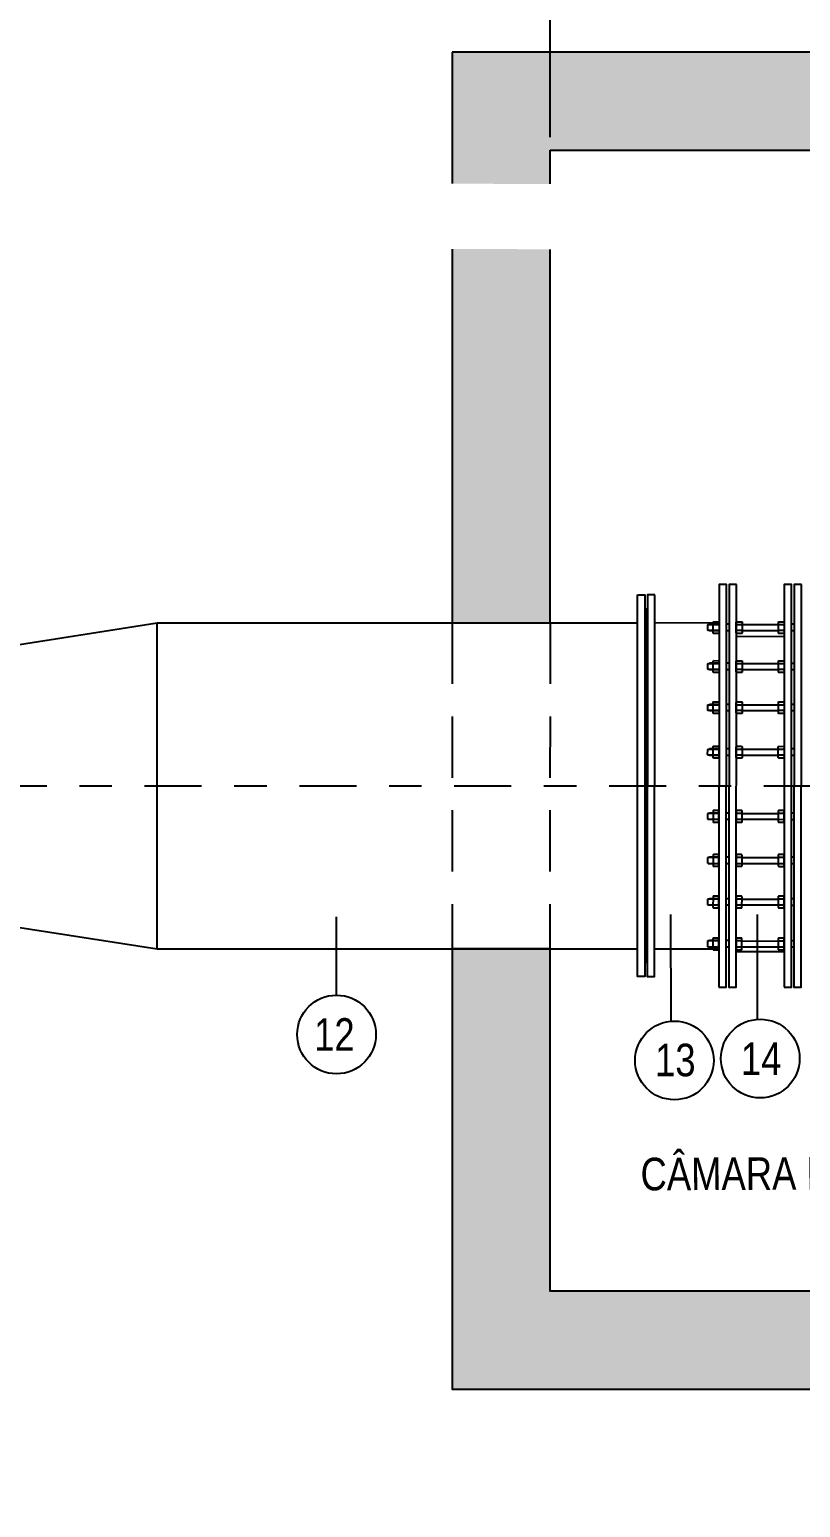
# Model space of a CAD drawing. Header units: feet. Extents: x 0 to 285167, y 0 to 9111449.
# Drawn here: x 285150.579 to 285152.944, y 9111421.66 to 9111426.193 of the extents above; entities that cross this region are included whole.
import ezdxf
from ezdxf import colors
from ezdxf.entities.mleader import LeaderData, LeaderLine
from ezdxf.enums import TextEntityAlignment as Align
from ezdxf.math import Vec2, Vec3

# ---------------------------------------------------------------- set-up
doc = ezdxf.new("R2010")
doc.units = ezdxf.units.FT
doc.header["$MEASUREMENT"] = 0
doc.linetypes.add('DASHDOT', pattern=[1, 0.5, -0.25, 0, -0.25])
doc.linetypes.add('HIDDEN', pattern=[0.375, 0.25, -0.125])
doc.layers.get('0').update_dxf_attribs({"linetype": 'CONTINUOUS'})
doc.layers.get('DEFPOINTS').update_dxf_attribs({"linetype": 'CONTINUOUS'})
for name, color, linetype in [('01PROJ', 1, 'HIDDEN'), ('EIXO', 1, 'DASHDOT'), ('H-SA-CONTORNO', 2, 'CONTINUOUS'), ('H-SA-DIM', 1, 'CONTINUOUS'), ('H-SA-ESTRUTURA (CORTE)', 5, 'CONTINUOUS'), ('H-SA-HTC CONCRETO', 253, 'CONTINUOUS'), ('H-SA-TEXTO', 2, 'CONTINUOUS'), ('INDIC', 2, 'CONTINUOUS'), ('Top View-Ferro Fundido - JGS - K7(Esgoto)', 7, 'CONTINUOUS')]:
    doc.layers.add(name, color=color, linetype=linetype)
doc.styles.add('EGC_Arial_2.0mm', font='arial.ttf', dxfattribs={"width": 0.8, "height": 2})
doc.styles.get("Standard").update_dxf_attribs({"font": 'arial.ttf'})
doc.dimstyles.new('Copy of EGC_2.0mm', dxfattribs={"dimtxt": 0.1, "dimasz": 0.04, "dimexe": 0.04, "dimexo": 0.04, "dimgap": 0.04, "dimtad": 1, "dimzin": 1, "dimdsep": 46, "dimtxsty": 'Standard', "dimblk": 'ARCHTICK', "dimcen": 0, "dimclrd": 1, "dimclre": 1, "dimclrt": 2, "dimazin": 0, "dimtfac": 1, "dimtix": 1, "dimtmove": 1, "dimatfit": 3, "dimldrblk": 'NONE', "dimfxl": 0.002, "dimtolj": 1, "dimtzin": 0, "dimlwd": -1, "dimarcsym": 0})

# ---------------------------------------------------------------- blocks, each defined once
blk = doc.blocks.new('_ArchTick')
at = {"color": 0, "linetype": 'ByBlock', "const_width": 0.15}
blk.add_lwpolyline([(-0.5, -0.5), (0.5, 0.5)], dxfattribs=at)
blk = doc.blocks.new('*D1188')
at = {"layer": 'DEFPOINTS', "color": 0, "transparency": 16777216}
for p in [(285152.1756, 9111426.869), (285152.1756, 9111425.8232), (285149.5756, 9111425.4232)]:
    blk.add_point(p, dxfattribs=at)
at = {"layer": 'H-SA-DIM', "color": 1, "lineweight": -2, "transparency": 16777216}
for p, q in [((285149.5756, 9111425.4632), (285149.5756, 9111426.909)), ((285152.1756, 9111425.8632), (285152.1756, 9111426.909))]:
    blk.add_line(p, q, dxfattribs=at)
at = {"layer": 'H-SA-DIM', "color": 1, "transparency": 16777216}
blk.add_line((285149.5756, 9111426.869), (285152.1756, 9111426.869), dxfattribs=at)
at = {"layer": 'H-SA-DIM', "color": 1, "transparency": 16777216, "xscale": 0.04, "yscale": 0.04, "zscale": 0.04, "rotation": 180}
blk.add_blockref('_ArchTick', (285149.5756, 9111426.869), dxfattribs=at)
at = {"layer": 'H-SA-DIM', "color": 1, "transparency": 16777216, "xscale": 0.04, "yscale": 0.04, "zscale": 0.04}
blk.add_blockref('_ArchTick', (285152.1756, 9111426.869), dxfattribs=at)
at = {"layer": 'H-SA-DIM', "color": 2, "transparency": 16777216, "insert": (285150.8756, 9111426.96), "char_height": 0.1, "attachment_point": 5}
blk.add_mtext('\\A1;2.60', dxfattribs=at)
blk = doc.blocks.new('_None')
blk = doc.blocks.new('*D1189')
at = {"layer": 'DEFPOINTS', "color": 0, "transparency": 16777216}
for p in [(285154.1756, 9111426.869), (285152.1756, 9111425.8232), (285154.1756, 9111425.8232)]:
    blk.add_point(p, dxfattribs=at)
at = {"layer": 'H-SA-DIM', "color": 1, "lineweight": -2, "transparency": 16777216}
for p, q in [((285152.1756, 9111425.8632), (285152.1756, 9111426.909)), ((285154.1756, 9111425.8632), (285154.1756, 9111426.909))]:
    blk.add_line(p, q, dxfattribs=at)
at = {"layer": 'H-SA-DIM', "color": 1, "transparency": 16777216}
blk.add_line((285152.1756, 9111426.869), (285154.1756, 9111426.869), dxfattribs=at)
at = {"layer": 'H-SA-DIM', "color": 1, "transparency": 16777216, "xscale": 0.04, "yscale": 0.04, "zscale": 0.04, "rotation": 180}
blk.add_blockref('_ArchTick', (285152.1756, 9111426.869), dxfattribs=at)
at = {"layer": 'H-SA-DIM', "color": 1, "transparency": 16777216, "xscale": 0.04, "yscale": 0.04, "zscale": 0.04}
blk.add_blockref('_ArchTick', (285154.1756, 9111426.869), dxfattribs=at)
at = {"layer": 'H-SA-DIM', "color": 2, "transparency": 16777216, "insert": (285153.1756, 9111426.96), "char_height": 0.1, "attachment_point": 5}
blk.add_mtext('\\A1;2.00', dxfattribs=at)
blk = doc.blocks.new('*D1309')
at = {"layer": 'DEFPOINTS', "color": 0, "transparency": 16777216}
for p in [(285154.1756, 9111427.2607), (285154.1756, 9111425.8232), (285149.5756, 9111425.4232)]:
    blk.add_point(p, dxfattribs=at)
at = {"layer": 'H-SA-DIM', "color": 1, "lineweight": -2, "transparency": 16777216}
for p, q in [((285149.5756, 9111425.4632), (285149.5756, 9111427.3007)), ((285154.1756, 9111425.8632), (285154.1756, 9111427.3007))]:
    blk.add_line(p, q, dxfattribs=at)
at = {"layer": 'H-SA-DIM', "color": 1, "transparency": 16777216}
blk.add_line((285149.5756, 9111427.2607), (285154.1756, 9111427.2607), dxfattribs=at)
at = {"layer": 'H-SA-DIM', "color": 1, "transparency": 16777216, "xscale": 0.04, "yscale": 0.04, "zscale": 0.04, "rotation": 180}
blk.add_blockref('_ArchTick', (285149.5756, 9111427.2607), dxfattribs=at)
at = {"layer": 'H-SA-DIM', "color": 1, "transparency": 16777216, "xscale": 0.04, "yscale": 0.04, "zscale": 0.04}
blk.add_blockref('_ArchTick', (285154.1756, 9111427.2607), dxfattribs=at)
at = {"layer": 'H-SA-DIM', "color": 2, "transparency": 16777216, "insert": (285151.8756, 9111427.3518), "char_height": 0.1, "attachment_point": 5}
blk.add_mtext('\\A1;4.60', dxfattribs=at)
blk = doc.blocks.new('*D1310')
at = {"layer": 'DEFPOINTS', "color": 0, "transparency": 16777216}
for p in [(285134.5731, 9111427.642), (285134.5731, 9111426.8729), (285154.1756, 9111425.8232)]:
    blk.add_point(p, dxfattribs=at)
at = {"layer": 'H-SA-DIM', "color": 1, "lineweight": -2, "transparency": 16777216}
for p, q in [((285134.5731, 9111426.9129), (285134.5731, 9111427.682)), ((285154.1756, 9111425.8632), (285154.1756, 9111427.682))]:
    blk.add_line(p, q, dxfattribs=at)
at = {"layer": 'H-SA-DIM', "color": 1, "transparency": 16777216}
blk.add_line((285154.1756, 9111427.642), (285134.5731, 9111427.642), dxfattribs=at)
at = {"layer": 'H-SA-DIM', "color": 1, "transparency": 16777216, "xscale": 0.04, "yscale": 0.04, "zscale": 0.04, "rotation": 180}
blk.add_blockref('_ArchTick', (285134.5731, 9111427.642), dxfattribs=at)
at = {"layer": 'H-SA-DIM', "color": 1, "transparency": 16777216, "xscale": 0.04, "yscale": 0.04, "zscale": 0.04}
blk.add_blockref('_ArchTick', (285154.1756, 9111427.642), dxfattribs=at)
at = {"layer": 'H-SA-DIM', "color": 2, "transparency": 16777216, "insert": (285144.3744, 9111427.733), "char_height": 0.1, "attachment_point": 5}
blk.add_mtext('\\A1;19.60', dxfattribs=at)

msp = doc.modelspace()

# ---------------------------------------------------------------- hatches: boundary and pattern name
at = {"layer": 'H-SA-HTC CONCRETO'}
h = msp.add_hatch(color=256, dxfattribs=at)
h.dxf.hatch_style = 1
h.paths.add_polyline_path([(285152.1756, 9111425.8232), (285154.1756, 9111425.8232), (285154.1793, 9111424.3733), (285154.4793, 9111424.3738), (285154.4756, 9111426.1232), (285151.8756, 9111426.1232), (285151.8756, 9111424.3731), (285152.1756, 9111424.3731)])
h = msp.add_hatch(color=256, dxfattribs=at)
h.dxf.hatch_style = 1
h.paths.add_polyline_path([(285152.1756, 9111423.3733), (285151.8756, 9111423.3733), (285151.8756, 9111422.0232), (285154.4756, 9111422.0232), (285154.4786, 9111423.3733), (285154.1786, 9111423.3733), (285154.1767, 9111422.3232), (285152.1756, 9111422.3232)])

# ---------------------------------------------------------------- linework, layer by layer
at = {"layer": '01PROJ', "color": 1, "ltscale": 25}
for p, q in [((285151.8757, 9111424.3733), (285152.1757, 9111424.3733)), ((285151.875, 9111423.3733), (285152.175, 9111423.3733))]:
    msp.add_line(p, q, dxfattribs=at)
at = {"layer": 'EIXO', "ltscale": 0.35}
msp.add_line((285133.8316, 9111423.873), (285158.7775, 9111423.873), dxfattribs=at)
at = {"layer": 'H-SA-CONTORNO', "color": 1, "linetype": 'HIDDEN', "ltscale": 0.75}
for p, q in [((285151.8757, 9111424.3733), (285151.875, 9111423.3733)), ((285152.1757, 9111424.3733), (285152.175, 9111423.3733))]:
    msp.add_line(p, q, dxfattribs=at)
at = {"layer": 'H-SA-ESTRUTURA (CORTE)'}
for p, q in [((285151.8756, 9111426.1232), (285151.8756, 9111424.3731)), ((285154.4756, 9111426.1232), (285151.8756, 9111426.1232)), ((285152.1756, 9111424.3731), (285152.1756, 9111425.8232)), ((285152.1756, 9111425.8232), (285154.1756, 9111425.8232))]:
    msp.add_line(p, q, dxfattribs=at)
msp.add_lwpolyline([(285151.8756, 9111424.3731), (285152.1756, 9111424.3731)], dxfattribs=at)
at = {"layer": 'H-SA-ESTRUTURA (CORTE)', "elevation": 478.1983}
msp.add_lwpolyline([(285151.8756, 9111423.3733), (285151.8756, 9111422.0232), (285154.4756, 9111422.0232), (285154.4786, 9111423.3733), (285154.1786, 9111423.3733), (285154.1767, 9111422.3232), (285152.1756, 9111422.3232), (285152.1756, 9111423.3733)], close=True, dxfattribs=at)
at = {"layer": 'INDIC', "color": 1, "linetype": 'Continuous'}
for p, q in [((285151.5207, 9111423.2314), (285151.5209, 9111423.4717)), ((285152.5467, 9111423.1505), (285152.5466, 9111423.4784)), ((285152.8119, 9111423.1572), (285152.8122, 9111423.4782))]:
    msp.add_line(p, q, dxfattribs=at)
for centre in [(285151.5206, 9111423.1107), (285152.557, 9111423.0311), (285152.8205, 9111423.0368)]:
    msp.add_circle(centre, 0.1207, dxfattribs=at)
at = {"layer": 'Top View-Ferro Fundido - JGS - K7(Esgoto)', "color": 1, "linetype": 'ByBlock', "lineweight": -2}
for p, q in [((285150.1705, 9111424.2483), (285150.9706, 9111424.3733)), ((285150.97, 9111423.3733), (285150.9706, 9111424.3733)), ((285150.97, 9111423.3733), (285150.9706, 9111424.3733)), ((285150.9706, 9111424.3733), (285151.8756, 9111424.3733)), ((285152.1757, 9111424.3733), (285152.4441, 9111424.3733)), ((285152.4971, 9111424.3738), (285152.6941, 9111424.3737)), ((285152.6941, 9111424.3688), (285152.6651, 9111424.3688)), ((285152.6941, 9111424.3488), (285152.6651, 9111424.3488)), ((285152.6779, 9111424.3678), (285152.6923, 9111424.3678)), ((285152.6923, 9111424.3498), (285152.6779, 9111424.3498)), ((285152.7246, 9111424.3688), (285152.7166, 9111424.3688)), ((285152.7246, 9111424.3488), (285152.7166, 9111424.3488)), ((285152.7489, 9111424.3678), (285152.7633, 9111424.3678)), ((285152.7633, 9111424.3498), (285152.7489, 9111424.3498)), ((285152.7651, 9111424.3678), (285152.8761, 9111424.3677)), ((285152.7651, 9111424.3498), (285152.8761, 9111424.3497)), ((285152.8779, 9111424.3677), (285152.8923, 9111424.3677)), ((285152.8923, 9111424.3497), (285152.8779, 9111424.3497)), ((285152.9246, 9111424.3687), (285152.9166, 9111424.3687)), ((285152.9246, 9111424.3487), (285152.9166, 9111424.3487)), ((285152.7471, 9111424.3319), (285152.8941, 9111424.3318)), ((285152.6941, 9111424.2491), (285152.6651, 9111424.2492)), ((285152.6941, 9111424.2291), (285152.6651, 9111424.2292)), ((285152.6779, 9111424.2482), (285152.6923, 9111424.2481)), ((285152.6923, 9111424.2301), (285152.6779, 9111424.2302)), ((285152.7246, 9111424.2491), (285152.7166, 9111424.2491)), ((285152.7246, 9111424.2291), (285152.7166, 9111424.2291)), ((285152.7489, 9111424.2481), (285152.7633, 9111424.2481)), ((285152.7633, 9111424.2301), (285152.7489, 9111424.2301)), ((285152.7651, 9111424.2481), (285152.8761, 9111424.248)), ((285152.7651, 9111424.2301), (285152.8761, 9111424.23)), ((285152.8779, 9111424.248), (285152.8923, 9111424.248)), ((285152.8923, 9111424.23), (285152.8779, 9111424.23)), ((285152.9246, 9111424.249), (285152.9166, 9111424.249)), ((285152.9246, 9111424.229), (285152.9166, 9111424.229)), ((285152.694, 9111424.1232), (285152.665, 9111424.1232)), ((285152.6778, 9111424.1222), (285152.6922, 9111424.1222)), ((285152.7245, 9111424.1231), (285152.7165, 9111424.1231)), ((285152.7488, 9111424.1221), (285152.7632, 9111424.1221)), ((285152.765, 9111424.1221), (285152.876, 9111424.122)), ((285152.8778, 9111424.122), (285152.8922, 9111424.122)), ((285152.9245, 9111424.123), (285152.9165, 9111424.123)), ((285152.694, 9111424.1032), (285152.665, 9111424.1032)), ((285152.6922, 9111424.1042), (285152.6778, 9111424.1042)), ((285152.7245, 9111424.1031), (285152.7165, 9111424.1031)), ((285152.7632, 9111424.1041), (285152.7488, 9111424.1041)), ((285152.765, 9111424.1041), (285152.876, 9111424.104)), ((285152.8922, 9111424.104), (285152.8778, 9111424.104)), ((285152.9245, 9111424.103), (285152.9165, 9111424.103)), ((285152.6939, 9111423.9866), (285152.6649, 9111423.9866)), ((285152.6777, 9111423.9856), (285152.6921, 9111423.9856)), ((285152.7244, 9111423.9866), (285152.7164, 9111423.9866)), ((285152.7487, 9111423.9855), (285152.7631, 9111423.9855)), ((285152.7649, 9111423.9855), (285152.8759, 9111423.9855)), ((285152.8777, 9111423.9855), (285152.8921, 9111423.9854)), ((285152.9244, 9111423.9864), (285152.9164, 9111423.9864)), ((285152.6939, 9111423.9666), (285152.6649, 9111423.9666)), ((285152.6921, 9111423.9676), (285152.6777, 9111423.9676)), ((285152.7244, 9111423.9666), (285152.7164, 9111423.9666)), ((285152.7631, 9111423.9675), (285152.7487, 9111423.9675)), ((285152.7649, 9111423.9675), (285152.8759, 9111423.9675)), ((285152.8921, 9111423.9674), (285152.8777, 9111423.9675)), ((285152.9244, 9111423.9664), (285152.9164, 9111423.9664)), ((285152.6937, 9111423.7697), (285152.6647, 9111423.7697)), ((285152.6938, 9111423.7897), (285152.6648, 9111423.7897)), ((285152.6775, 9111423.7707), (285152.6919, 9111423.7707)), ((285152.692, 9111423.7887), (285152.6776, 9111423.7887)), ((285152.7242, 9111423.7697), (285152.7162, 9111423.7697)), ((285152.7243, 9111423.7897), (285152.7163, 9111423.7897)), ((285152.7485, 9111423.7706), (285152.7629, 9111423.7706)), ((285152.763, 9111423.7886), (285152.7486, 9111423.7886)), ((285152.7647, 9111423.7706), (285152.8757, 9111423.7706)), ((285152.7647, 9111423.7886), (285152.8757, 9111423.7886)), ((285152.8775, 9111423.7706), (285152.8919, 9111423.7705)), ((285152.892, 9111423.7885), (285152.8776, 9111423.7886)), ((285152.9242, 9111423.7695), (285152.9162, 9111423.7695)), ((285152.9243, 9111423.7895), (285152.9163, 9111423.7895)), ((285152.6936, 9111423.6545), (285152.6646, 9111423.6546)), ((285152.6936, 9111423.6345), (285152.6646, 9111423.6346)), ((285152.6918, 9111423.6535), (285152.6774, 9111423.6535)), ((285152.6774, 9111423.6355), (285152.6918, 9111423.6355)), ((285152.7241, 9111423.6545), (285152.7161, 9111423.6545)), ((285152.7241, 9111423.6345), (285152.7161, 9111423.6345)), ((285152.7628, 9111423.6535), (285152.7484, 9111423.6535)), ((285152.7484, 9111423.6355), (285152.7628, 9111423.6355)), ((285152.7646, 9111423.6535), (285152.8756, 9111423.6534)), ((285152.7646, 9111423.6355), (285152.8756, 9111423.6354)), ((285152.8918, 9111423.6534), (285152.8774, 9111423.6534)), ((285152.8774, 9111423.6354), (285152.8918, 9111423.6354)), ((285152.9241, 9111423.6544), (285152.9161, 9111423.6544)), ((285152.9241, 9111423.6344), (285152.9161, 9111423.6344)), ((285150.1701, 9111423.4983), (285150.97, 9111423.3733)), ((285152.6935, 9111423.507), (285152.6645, 9111423.507)), ((285152.6936, 9111423.527), (285152.6646, 9111423.527)), ((285152.6773, 9111423.508), (285152.6917, 9111423.508)), ((285152.6918, 9111423.526), (285152.6774, 9111423.526)), ((285152.724, 9111423.507), (285152.716, 9111423.507)), ((285152.7241, 9111423.527), (285152.7161, 9111423.527)), ((285152.7483, 9111423.508), (285152.7627, 9111423.5079)), ((285152.7628, 9111423.5259), (285152.7484, 9111423.526)), ((285152.7645, 9111423.5079), (285152.8755, 9111423.5079)), ((285152.7646, 9111423.5259), (285152.8756, 9111423.5259)), ((285152.8773, 9111423.5079), (285152.8917, 9111423.5079)), ((285152.8918, 9111423.5259), (285152.8774, 9111423.5259)), ((285152.924, 9111423.5068), (285152.916, 9111423.5068)), ((285152.9241, 9111423.5268), (285152.9161, 9111423.5268)), ((285152.6935, 9111423.3985), (285152.6645, 9111423.3985)), ((285152.6917, 9111423.3975), (285152.6773, 9111423.3975)), ((285152.724, 9111423.3985), (285152.716, 9111423.3985)), ((285152.7627, 9111423.3975), (285152.7483, 9111423.3975)), ((285152.7645, 9111423.3975), (285152.8755, 9111423.3974)), ((285152.8917, 9111423.3974), (285152.8773, 9111423.3974)), ((285152.924, 9111423.3984), (285152.916, 9111423.3984)), ((285150.97, 9111423.3733), (285151.875, 9111423.3733)), ((285152.175, 9111423.3733), (285152.4435, 9111423.3733)), ((285152.4965, 9111423.3738), (285152.6935, 9111423.3737)), ((285152.6935, 9111423.3785), (285152.6645, 9111423.3785)), ((285152.6773, 9111423.3795), (285152.6917, 9111423.3795)), ((285152.724, 9111423.3785), (285152.716, 9111423.3785)), ((285152.7465, 9111423.3654), (285152.8935, 9111423.3653)), ((285152.7483, 9111423.3795), (285152.7627, 9111423.3795)), ((285152.7645, 9111423.3795), (285152.8755, 9111423.3794)), ((285152.8773, 9111423.3794), (285152.8917, 9111423.3794)), ((285152.924, 9111423.3784), (285152.916, 9111423.3784))]:
    msp.add_line(p, q, dxfattribs=at)
for points in [[(285152.6934, 9111423.2561), (285152.7159, 9111423.2561), (285152.7167, 9111424.4913), (285152.6942, 9111424.4913)], [(285152.7472, 9111424.4912), (285152.7247, 9111424.4912), (285152.7239, 9111423.2561), (285152.7464, 9111423.256)], [(285152.8934, 9111423.2559), (285152.9159, 9111423.2559), (285152.9167, 9111424.4911), (285152.8942, 9111424.4911)], [(285152.9472, 9111424.4911), (285152.9247, 9111424.4911), (285152.9239, 9111423.2559), (285152.9464, 9111423.2559)], [(285152.4442, 9111424.4588), (285152.4667, 9111424.4588), (285152.4659, 9111423.2888), (285152.4434, 9111423.2888)], [(285152.4972, 9111424.4588), (285152.4747, 9111424.4588), (285152.4739, 9111423.2888), (285152.4964, 9111423.2888)]]:
    msp.add_lwpolyline(points, close=True, dxfattribs=at)
for points in [[(285152.4667, 9111424.4148), (285152.4707, 9111424.4148), (285152.4699, 9111423.3328), (285152.4659, 9111423.3328)], [(285152.4747, 9111424.4148), (285152.4707, 9111424.4148), (285152.4699, 9111423.3328), (285152.4739, 9111423.3328)], [(285152.6761, 9111424.3669), (285152.6779, 9111424.3678), (285152.6761, 9111424.3687)], [(285152.6761, 9111424.3489), (285152.6779, 9111424.3498), (285152.6761, 9111424.3507)], [(285152.6941, 9111424.3687), (285152.6923, 9111424.3678), (285152.6941, 9111424.3669)], [(285152.6941, 9111424.3507), (285152.6923, 9111424.3498), (285152.6941, 9111424.3489)], [(285152.7471, 9111424.3669), (285152.7489, 9111424.3678), (285152.7471, 9111424.3687)], [(285152.7471, 9111424.3489), (285152.7489, 9111424.3498), (285152.7471, 9111424.3507)], [(285152.7651, 9111424.3687), (285152.7633, 9111424.3678), (285152.7651, 9111424.3669)], [(285152.7651, 9111424.3507), (285152.7633, 9111424.3498), (285152.7651, 9111424.3489)], [(285152.8761, 9111424.3668), (285152.8779, 9111424.3677), (285152.8761, 9111424.3686)], [(285152.8761, 9111424.3488), (285152.8779, 9111424.3497), (285152.8761, 9111424.3506)], [(285152.8941, 9111424.3686), (285152.8923, 9111424.3677), (285152.8941, 9111424.3668)], [(285152.8941, 9111424.3506), (285152.8923, 9111424.3497), (285152.8941, 9111424.3488)], [(285152.6761, 9111424.2473), (285152.6779, 9111424.2482), (285152.6761, 9111424.2491)], [(285152.6761, 9111424.2293), (285152.6779, 9111424.2302), (285152.6761, 9111424.2311)], [(285152.6941, 9111424.249), (285152.6923, 9111424.2481), (285152.6941, 9111424.2472)], [(285152.6941, 9111424.231), (285152.6923, 9111424.2301), (285152.6941, 9111424.2292)], [(285152.7471, 9111424.2472), (285152.7489, 9111424.2481), (285152.7471, 9111424.249)], [(285152.7471, 9111424.2292), (285152.7489, 9111424.2301), (285152.7471, 9111424.231)], [(285152.7651, 9111424.249), (285152.7633, 9111424.2481), (285152.7651, 9111424.2472)], [(285152.7651, 9111424.231), (285152.7633, 9111424.2301), (285152.7651, 9111424.2292)], [(285152.8761, 9111424.2471), (285152.8779, 9111424.248), (285152.8761, 9111424.2489)], [(285152.8761, 9111424.2291), (285152.8779, 9111424.23), (285152.8761, 9111424.2309)], [(285152.8941, 9111424.2489), (285152.8923, 9111424.248), (285152.8941, 9111424.2471)], [(285152.8941, 9111424.2309), (285152.8923, 9111424.23), (285152.8941, 9111424.2291)], [(285152.676, 9111424.1213), (285152.6778, 9111424.1222), (285152.676, 9111424.1231)], [(285152.694, 9111424.1231), (285152.6922, 9111424.1222), (285152.694, 9111424.1213)], [(285152.747, 9111424.1212), (285152.7488, 9111424.1221), (285152.747, 9111424.123)], [(285152.765, 9111424.123), (285152.7632, 9111424.1221), (285152.765, 9111424.1212)], [(285152.876, 9111424.1211), (285152.8778, 9111424.122), (285152.876, 9111424.1229)], [(285152.894, 9111424.1229), (285152.8922, 9111424.122), (285152.894, 9111424.1211)], [(285152.676, 9111424.1033), (285152.6778, 9111424.1042), (285152.676, 9111424.1051)], [(285152.694, 9111424.1051), (285152.6922, 9111424.1042), (285152.694, 9111424.1033)], [(285152.747, 9111424.1032), (285152.7488, 9111424.1041), (285152.747, 9111424.105)], [(285152.765, 9111424.105), (285152.7632, 9111424.1041), (285152.765, 9111424.1032)], [(285152.876, 9111424.1031), (285152.8778, 9111424.104), (285152.876, 9111424.1049)], [(285152.894, 9111424.1049), (285152.8922, 9111424.104), (285152.894, 9111424.1031)], [(285152.6759, 9111423.9847), (285152.6777, 9111423.9856), (285152.6759, 9111423.9865)], [(285152.6939, 9111423.9865), (285152.6921, 9111423.9856), (285152.6939, 9111423.9847)], [(285152.7469, 9111423.9846), (285152.7487, 9111423.9855), (285152.7469, 9111423.9864)], [(285152.7649, 9111423.9864), (285152.7631, 9111423.9855), (285152.7649, 9111423.9846)], [(285152.8759, 9111423.9846), (285152.8777, 9111423.9855), (285152.8759, 9111423.9864)], [(285152.8939, 9111423.9863), (285152.8921, 9111423.9854), (285152.8939, 9111423.9845)], [(285152.6759, 9111423.9667), (285152.6777, 9111423.9676), (285152.6759, 9111423.9685)], [(285152.6939, 9111423.9685), (285152.6921, 9111423.9676), (285152.6939, 9111423.9667)], [(285152.7469, 9111423.9666), (285152.7487, 9111423.9675), (285152.7469, 9111423.9684)], [(285152.7649, 9111423.9684), (285152.7631, 9111423.9675), (285152.7649, 9111423.9666)], [(285152.8759, 9111423.9666), (285152.8777, 9111423.9675), (285152.8759, 9111423.9684)], [(285152.8939, 9111423.9683), (285152.8921, 9111423.9674), (285152.8939, 9111423.9665)], [(285152.6757, 9111423.7896), (285152.6776, 9111423.7887), (285152.6757, 9111423.7878)], [(285152.6757, 9111423.7716), (285152.6775, 9111423.7707), (285152.6757, 9111423.7698)], [(285152.6937, 9111423.7698), (285152.6919, 9111423.7707), (285152.6937, 9111423.7716)], [(285152.6937, 9111423.7878), (285152.692, 9111423.7887), (285152.6938, 9111423.7896)], [(285152.7468, 9111423.7895), (285152.7486, 9111423.7886), (285152.7467, 9111423.7877)], [(285152.7467, 9111423.7715), (285152.7485, 9111423.7706), (285152.7467, 9111423.7697)], [(285152.7647, 9111423.7697), (285152.7629, 9111423.7706), (285152.7647, 9111423.7715)], [(285152.7647, 9111423.7877), (285152.763, 9111423.7886), (285152.7647, 9111423.7895)], [(285152.8757, 9111423.7895), (285152.8776, 9111423.7886), (285152.8757, 9111423.7877)], [(285152.8757, 9111423.7715), (285152.8775, 9111423.7706), (285152.8757, 9111423.7697)], [(285152.8937, 9111423.7696), (285152.8919, 9111423.7705), (285152.8937, 9111423.7714)], [(285152.8937, 9111423.7876), (285152.892, 9111423.7885), (285152.8938, 9111423.7894)], [(285152.6756, 9111423.6544), (285152.6774, 9111423.6535), (285152.6756, 9111423.6526)], [(285152.6756, 9111423.6364), (285152.6774, 9111423.6355), (285152.6756, 9111423.6346)], [(285152.6936, 9111423.6526), (285152.6918, 9111423.6535), (285152.6936, 9111423.6544)], [(285152.6936, 9111423.6346), (285152.6918, 9111423.6355), (285152.6936, 9111423.6364)], [(285152.7466, 9111423.6544), (285152.7484, 9111423.6535), (285152.7466, 9111423.6526)], [(285152.7466, 9111423.6364), (285152.7484, 9111423.6355), (285152.7466, 9111423.6346)], [(285152.7646, 9111423.6526), (285152.7628, 9111423.6535), (285152.7646, 9111423.6544)], [(285152.7646, 9111423.6346), (285152.7628, 9111423.6355), (285152.7646, 9111423.6364)], [(285152.8756, 9111423.6543), (285152.8774, 9111423.6534), (285152.8756, 9111423.6525)], [(285152.8756, 9111423.6363), (285152.8774, 9111423.6354), (285152.8756, 9111423.6345)], [(285152.8936, 9111423.6525), (285152.8918, 9111423.6534), (285152.8936, 9111423.6543)], [(285152.8936, 9111423.6345), (285152.8918, 9111423.6354), (285152.8936, 9111423.6363)], [(285152.6755, 9111423.5089), (285152.6773, 9111423.508), (285152.6755, 9111423.5071)], [(285152.6756, 9111423.5269), (285152.6774, 9111423.526), (285152.6756, 9111423.5251)], [(285152.6935, 9111423.5071), (285152.6917, 9111423.508), (285152.6935, 9111423.5089)], [(285152.6936, 9111423.5251), (285152.6918, 9111423.526), (285152.6936, 9111423.5269)], [(285152.7465, 9111423.5089), (285152.7483, 9111423.508), (285152.7465, 9111423.5071)], [(285152.7466, 9111423.5269), (285152.7484, 9111423.526), (285152.7466, 9111423.5251)], [(285152.7645, 9111423.507), (285152.7627, 9111423.5079), (285152.7645, 9111423.5088)], [(285152.7646, 9111423.525), (285152.7628, 9111423.5259), (285152.7646, 9111423.5268)], [(285152.8755, 9111423.5088), (285152.8773, 9111423.5079), (285152.8755, 9111423.507)], [(285152.8756, 9111423.5268), (285152.8774, 9111423.5259), (285152.8756, 9111423.525)], [(285152.8935, 9111423.507), (285152.8917, 9111423.5079), (285152.8935, 9111423.5088)], [(285152.8936, 9111423.525), (285152.8918, 9111423.5259), (285152.8936, 9111423.5268)], [(285152.6755, 9111423.3984), (285152.6773, 9111423.3975), (285152.6755, 9111423.3966)], [(285152.6935, 9111423.3966), (285152.6917, 9111423.3975), (285152.6935, 9111423.3984)], [(285152.7465, 9111423.3984), (285152.7483, 9111423.3975), (285152.7465, 9111423.3966)], [(285152.7645, 9111423.3966), (285152.7627, 9111423.3975), (285152.7645, 9111423.3984)], [(285152.8755, 9111423.3983), (285152.8773, 9111423.3974), (285152.8755, 9111423.3965)], [(285152.8935, 9111423.3965), (285152.8917, 9111423.3974), (285152.8935, 9111423.3983)], [(285152.6755, 9111423.3804), (285152.6773, 9111423.3795), (285152.6755, 9111423.3786)], [(285152.6935, 9111423.3786), (285152.6917, 9111423.3795), (285152.6935, 9111423.3804)], [(285152.7465, 9111423.3804), (285152.7483, 9111423.3795), (285152.7465, 9111423.3786)], [(285152.7645, 9111423.3786), (285152.7627, 9111423.3795), (285152.7645, 9111423.3804)], [(285152.8755, 9111423.3803), (285152.8773, 9111423.3794), (285152.8755, 9111423.3785)], [(285152.8935, 9111423.3785), (285152.8917, 9111423.3794), (285152.8935, 9111423.3803)]]:
    msp.add_lwpolyline(points, dxfattribs=at)
for points in [[(285152.6761, 9111424.3498), (285152.6612, 9111424.3498, -0.414214), (285152.6594, 9111424.3516), (285152.6594, 9111424.366, -0.414214), (285152.6612, 9111424.3678), (285152.6761, 9111424.3678)], [(285152.6761, 9111424.2302), (285152.6611, 9111424.2302, -0.414214), (285152.6593, 9111424.232), (285152.6593, 9111424.2464, -0.414214), (285152.6611, 9111424.2482), (285152.6761, 9111424.2482)], [(285152.676, 9111424.1042), (285152.661, 9111424.1042, -0.414214), (285152.6592, 9111424.106), (285152.6592, 9111424.1204, -0.414214), (285152.661, 9111424.1222), (285152.676, 9111424.1222)], [(285152.6759, 9111423.9676), (285152.6609, 9111423.9676, -0.414214), (285152.6591, 9111423.9694), (285152.6592, 9111423.9838, -0.414214), (285152.661, 9111423.9856), (285152.6759, 9111423.9856)], [(285152.6757, 9111423.7887), (285152.6608, 9111423.7887, 0.414214), (285152.659, 9111423.7869), (285152.659, 9111423.7725, 0.414214), (285152.6608, 9111423.7707), (285152.6757, 9111423.7707)], [(285152.6756, 9111423.6535), (285152.6607, 9111423.6536, 0.414214), (285152.6589, 9111423.6518), (285152.6589, 9111423.6374, 0.414214), (285152.6607, 9111423.6356), (285152.6756, 9111423.6355)], [(285152.6756, 9111423.526), (285152.6606, 9111423.526, 0.414214), (285152.6588, 9111423.5242), (285152.6588, 9111423.5098, 0.414214), (285152.6606, 9111423.508), (285152.6755, 9111423.508)], [(285152.6755, 9111423.3975), (285152.6606, 9111423.3976, 0.414214), (285152.6588, 9111423.3958), (285152.6587, 9111423.3814, 0.414214), (285152.6605, 9111423.3796), (285152.6755, 9111423.3795)]]:
    msp.add_lwpolyline(points, format="xyb", dxfattribs=at)
for points in [[(285152.6941, 9111424.3426, -0.414214), (285152.6923, 9111424.3408), (285152.6779, 9111424.3408, -0.414214), (285152.6761, 9111424.3426), (285152.6761, 9111424.375, -0.414214), (285152.6779, 9111424.3768), (285152.6923, 9111424.3768, -0.414214), (285152.6941, 9111424.375)], [(285152.7651, 9111424.3426, -0.414214), (285152.7633, 9111424.3408), (285152.7489, 9111424.3408, -0.414214), (285152.7471, 9111424.3426), (285152.7471, 9111424.375, -0.414214), (285152.7489, 9111424.3768), (285152.7633, 9111424.3768, -0.414214), (285152.7651, 9111424.375)], [(285152.8941, 9111424.3425, -0.414214), (285152.8923, 9111424.3407), (285152.8779, 9111424.3407, -0.414214), (285152.8761, 9111424.3425), (285152.8761, 9111424.3749, -0.414214), (285152.8779, 9111424.3767), (285152.8923, 9111424.3767, -0.414214), (285152.8941, 9111424.3749)], [(285152.6941, 9111424.2229, -0.414214), (285152.6922, 9111424.2211), (285152.6778, 9111424.2212, -0.414214), (285152.6761, 9111424.223), (285152.6761, 9111424.2554, -0.414214), (285152.6779, 9111424.2572), (285152.6923, 9111424.2571, -0.414214), (285152.6941, 9111424.2553)], [(285152.7651, 9111424.2229, -0.414214), (285152.7632, 9111424.2211), (285152.7488, 9111424.2211, -0.414214), (285152.7471, 9111424.2229), (285152.7471, 9111424.2553, -0.414214), (285152.7489, 9111424.2571), (285152.7633, 9111424.2571, -0.414214), (285152.7651, 9111424.2553)], [(285152.8941, 9111424.2228, -0.414214), (285152.8922, 9111424.221), (285152.8778, 9111424.221, -0.414214), (285152.8761, 9111424.2228), (285152.8761, 9111424.2552, -0.414214), (285152.8779, 9111424.257), (285152.8923, 9111424.257, -0.414214), (285152.8941, 9111424.2552)], [(285152.694, 9111424.097, -0.414214), (285152.6922, 9111424.0952), (285152.6778, 9111424.0952, -0.414214), (285152.676, 9111424.097), (285152.676, 9111424.1294, -0.414214), (285152.6778, 9111424.1312), (285152.6922, 9111424.1312, -0.414214), (285152.694, 9111424.1294)], [(285152.765, 9111424.0969, -0.414214), (285152.7632, 9111424.0951), (285152.7488, 9111424.0951, -0.414214), (285152.747, 9111424.0969), (285152.747, 9111424.1293, -0.414214), (285152.7488, 9111424.1311), (285152.7632, 9111424.1311, -0.414214), (285152.765, 9111424.1293)], [(285152.894, 9111424.0968, -0.414214), (285152.8922, 9111424.095), (285152.8778, 9111424.095, -0.414214), (285152.876, 9111424.0968), (285152.876, 9111424.1292, -0.414214), (285152.8778, 9111424.131), (285152.8922, 9111424.131, -0.414214), (285152.894, 9111424.1292)], [(285152.6939, 9111423.9604, -0.414214), (285152.6921, 9111423.9586), (285152.6777, 9111423.9586, -0.414214), (285152.6759, 9111423.9604), (285152.6759, 9111423.9928, -0.414214), (285152.6777, 9111423.9946), (285152.6921, 9111423.9946, -0.414214), (285152.6939, 9111423.9928)], [(285152.7649, 9111423.9603, -0.414214), (285152.7631, 9111423.9585), (285152.7487, 9111423.9585, -0.414214), (285152.7469, 9111423.9603), (285152.7469, 9111423.9927, -0.414214), (285152.7487, 9111423.9945), (285152.7631, 9111423.9945, -0.414214), (285152.7649, 9111423.9927)], [(285152.8939, 9111423.9602, -0.414214), (285152.8921, 9111423.9584), (285152.8777, 9111423.9585, -0.414214), (285152.8759, 9111423.9603), (285152.8759, 9111423.9927, -0.414214), (285152.8777, 9111423.9945), (285152.8921, 9111423.9944, -0.414214), (285152.8939, 9111423.9926)], [(285152.6938, 9111423.7959, 0.414214), (285152.692, 9111423.7977), (285152.6776, 9111423.7977, 0.414214), (285152.6758, 9111423.7959), (285152.6757, 9111423.7635, 0.414214), (285152.6775, 9111423.7617), (285152.6919, 9111423.7617, 0.414214), (285152.6937, 9111423.7635)], [(285152.7648, 9111423.7958, 0.414214), (285152.763, 9111423.7976), (285152.7486, 9111423.7976, 0.414214), (285152.7468, 9111423.7958), (285152.7467, 9111423.7634, 0.414214), (285152.7485, 9111423.7616), (285152.7629, 9111423.7616, 0.414214), (285152.7647, 9111423.7634)], [(285152.8938, 9111423.7957, 0.414214), (285152.892, 9111423.7975), (285152.8776, 9111423.7976, 0.414214), (285152.8758, 9111423.7958), (285152.8757, 9111423.7634, 0.414214), (285152.8775, 9111423.7616), (285152.8919, 9111423.7615, 0.414214), (285152.8937, 9111423.7633)], [(285152.6936, 9111423.6607, 0.414214), (285152.6918, 9111423.6625), (285152.6774, 9111423.6625, 0.414214), (285152.6756, 9111423.6607), (285152.6756, 9111423.6283, 0.414214), (285152.6774, 9111423.6265), (285152.6918, 9111423.6265, 0.414214), (285152.6936, 9111423.6283)], [(285152.7646, 9111423.6607, 0.414214), (285152.7628, 9111423.6625), (285152.7484, 9111423.6625, 0.414214), (285152.7466, 9111423.6607), (285152.7466, 9111423.6283, 0.414214), (285152.7484, 9111423.6265), (285152.7628, 9111423.6265, 0.414214), (285152.7646, 9111423.6283)], [(285152.8936, 9111423.6606, 0.414214), (285152.8918, 9111423.6624), (285152.8774, 9111423.6624, 0.414214), (285152.8756, 9111423.6606), (285152.8756, 9111423.6282, 0.414214), (285152.8774, 9111423.6264), (285152.8918, 9111423.6264, 0.414214), (285152.8936, 9111423.6282)], [(285152.6936, 9111423.5332, 0.414214), (285152.6918, 9111423.535), (285152.6774, 9111423.535, 0.414214), (285152.6756, 9111423.5332), (285152.6755, 9111423.5008, 0.414214), (285152.6773, 9111423.499), (285152.6917, 9111423.499, 0.414214), (285152.6935, 9111423.5008)], [(285152.7646, 9111423.5331, 0.414214), (285152.7628, 9111423.5349), (285152.7484, 9111423.535, 0.414214), (285152.7466, 9111423.5332), (285152.7465, 9111423.5008, 0.414214), (285152.7483, 9111423.499), (285152.7627, 9111423.4989, 0.414214), (285152.7645, 9111423.5007)], [(285152.8936, 9111423.5331, 0.414214), (285152.8918, 9111423.5349), (285152.8774, 9111423.5349, 0.414214), (285152.8756, 9111423.5331), (285152.8755, 9111423.5007, 0.414214), (285152.8773, 9111423.4989), (285152.8917, 9111423.4989, 0.414214), (285152.8935, 9111423.5007)], [(285152.6935, 9111423.4047, 0.414214), (285152.6917, 9111423.4065), (285152.6773, 9111423.4065, 0.414214), (285152.6755, 9111423.4047), (285152.6755, 9111423.3723, 0.414214), (285152.6773, 9111423.3705), (285152.6917, 9111423.3705, 0.414214), (285152.6935, 9111423.3723)], [(285152.7645, 9111423.4047, 0.414214), (285152.7627, 9111423.4065), (285152.7483, 9111423.4065, 0.414214), (285152.7465, 9111423.4047), (285152.7465, 9111423.3723, 0.414214), (285152.7483, 9111423.3705), (285152.7627, 9111423.3705, 0.414214), (285152.7645, 9111423.3723)], [(285152.8935, 9111423.4046, 0.414214), (285152.8917, 9111423.4064), (285152.8773, 9111423.4064, 0.414214), (285152.8755, 9111423.4046), (285152.8755, 9111423.3722, 0.414214), (285152.8773, 9111423.3704), (285152.8917, 9111423.3704, 0.414214), (285152.8935, 9111423.3722)]]:
    msp.add_lwpolyline(points, format="xyb", close=True, dxfattribs=at)

# ---------------------------------------------------------------- texts
at = {"layer": 'INDIC', "color": 2, "style": 'EGC_Arial_2.0mm', "width": 0.8}
for s, p in [('12', (285151.5139, 9111423.1107)), ('13', (285152.5599, 9111423.0325)), ('14', (285152.8234, 9111423.0363))]:
    msp.add_text(s, height=0.1, rotation=359.9612, dxfattribs=at).set_placement(p, align=Align.MIDDLE_CENTER)

# ---------------------------------------------------------------- dimensions: what is measured, and where the dimension line sits
at = {"layer": 'H-SA-DIM'}
for base, p1, p2, picture, middle in [((285152.1756, 9111426.869), (285149.5756, 9111425.4232), (285152.1756, 9111425.8232), '*D1188', (285150.8756, 9111426.96)), ((285154.1756, 9111426.869), (285152.1756, 9111425.8232), (285154.1756, 9111425.8232), '*D1189', (285153.1756, 9111426.96))]:
    dim = msp.add_linear_dim(base=base, p1=p1, p2=p2, dimstyle='Copy of EGC_2.0mm', dxfattribs=at)
    dim.commit()
    dim.dimension.update_dxf_attribs({"geometry": picture, "text_midpoint": middle})

# ---------------------------------------------------------------- next in the draw order: texts
at = {"layer": 'H-SA-TEXTO', "color": 2, "insert": (285153.1205, 9111422.7354, -478.1983), "char_height": 0.1, "width": 1.448787, "attachment_point": 2, "rotation": 0.2481, "style": 'EGC_Arial_2.0mm', "bg_fill": 3, "box_fill_scale": 1, "bg_fill_color": 256, "bg_fill_transparency": 0}
msp.add_mtext('CÂMARA DE MANOBRAS', dxfattribs=at)

# ---------------------------------------------------------------- next in the draw order: leaders
at = {"layer": 'H-SA-TEXTO'}
ml = msp.add_multileader_mtext('Standard', dxfattribs=at)
ml.set_content('CP-3 TRECHO 2', color=2, style='EGC_Arial_2.0mm')
ml.set_leader_properties(color=1, linetype='ByLayer', lineweight=-1)
ml.set_arrow_properties(name='NONE')
ml.build(insert=Vec2(0, 0))
ml.multileader.update_dxf_attribs({"text_left_attachment_type": 2, "text_right_attachment_type": 2, "dogleg_length": 1.9819, "arrow_head_size": 0.075, "scale": 0.05})
ctx = ml.context
ctx.base_point, ctx.scale, ctx.char_height, ctx.arrow_head_size, ctx.landing_gap_size, ctx.plane_origin, ctx.plane_x_axis, ctx.plane_y_axis = Vec3(285162.1522, 9111438.3002, -478.1983), 0.05, 0.1, 0.075, 0.05, Vec3(284787.7874, 9111500.0442, -478.1983), Vec3(0.999987, -0.005007), Vec3(0.005007, 0.999987)
ctx.left_attachment, ctx.right_attachment, ctx.text_align_type = 2, 2, 1
notes = []
notes.append((ctx, [(0, (0, 0, 0), (0, 0), (1, 0), 1, [])]))
ctx.mtext.insert, ctx.mtext.text_direction, ctx.mtext.rotation, ctx.mtext.width, ctx.mtext.defined_height, ctx.mtext.alignment, ctx.mtext.flow_direction = Vec3(285162.6221, 9111438.3496, -478.1983), Vec3(0.999987, -0.005007), 6.278178, 1.457911, 1.047, 2, 5
ctx.mtext.has_bg_fill, ctx.mtext.bg_color, ctx.mtext.bg_scale_factor, ctx.mtext.bg_transparency, ctx.mtext.use_window_bg_color = 1, -1073741824, 1, 0, 1
for ctx, leaders in notes:
    for number, flags, end, landing, length, lines in leaders:
        leader = LeaderData()
        leader.index, (leader.has_last_leader_line, leader.has_dogleg_vector, leader.attachment_direction) = number, flags
        leader.last_leader_point, leader.dogleg_vector, leader.dogleg_length = Vec3(end), Vec3(landing), length
        for number, points, colour, breaks in lines:
            line = LeaderLine()
            line.index, line.vertices, line.color, line.breaks = number, Vec3.list(points), colors.encode_raw_color(colour), breaks
            leader.lines.append(line)
        ctx.leaders.append(leader)

# ---------------------------------------------------------------- next in the draw order: leaders
ml = msp.add_multileader_mtext('Standard', dxfattribs=at)
ml.set_content('CÂMARA DE DESCARGA', color=2, style='EGC_Arial_2.0mm')
ml.set_leader_properties(color=1, linetype='ByLayer', lineweight=-1)
ml.set_arrow_properties(name='NONE')
ml.build(insert=Vec2(0, 0))
ml.multileader.update_dxf_attribs({"text_left_attachment_type": 2, "text_right_attachment_type": 2, "dogleg_length": 1.9819, "arrow_head_size": 0.075, "scale": 0.05})
ctx = ml.context
ctx.base_point, ctx.scale, ctx.char_height, ctx.arrow_head_size, ctx.landing_gap_size, ctx.plane_origin, ctx.plane_x_axis, ctx.plane_y_axis = Vec3(285157.7721, 9111438.0794, -239.0991), 0.05, 0.1, 0.075, 0.05, Vec3(285535.8972, 9111508.0171, -239.0991), Vec3(0.999987, 0.005007), Vec3(-0.005007, 0.999987)
ctx.left_attachment, ctx.right_attachment, ctx.text_align_type = 2, 2, 1
notes = []
notes.append((ctx, [(0, (0, 0, 0), (0, 0), (1, 0), 1, [])]))
ctx.mtext.insert, ctx.mtext.text_direction, ctx.mtext.rotation, ctx.mtext.width, ctx.mtext.defined_height, ctx.mtext.alignment, ctx.mtext.flow_direction = Vec3(285158.4805, 9111438.1465, -239.0991), Vec3(0.999987, 0.005007), 0.005007, 1.322834, 0.2562, 2, 5
ctx.mtext.has_bg_fill, ctx.mtext.bg_color, ctx.mtext.bg_scale_factor, ctx.mtext.bg_transparency, ctx.mtext.use_window_bg_color = 1, -1073741824, 1, 0, 1
for ctx, leaders in notes:
    for number, flags, end, landing, length, lines in leaders:
        leader = LeaderData()
        leader.index, (leader.has_last_leader_line, leader.has_dogleg_vector, leader.attachment_direction) = number, flags
        leader.last_leader_point, leader.dogleg_vector, leader.dogleg_length = Vec3(end), Vec3(landing), length
        for number, points, colour, breaks in lines:
            line = LeaderLine()
            line.index, line.vertices, line.color, line.breaks = number, Vec3.list(points), colors.encode_raw_color(colour), breaks
            leader.lines.append(line)
        ctx.leaders.append(leader)

# ---------------------------------------------------------------- next in the draw order: texts
at = {"layer": 'H-SA-TEXTO', "color": 2, "insert": (285153.5604, 9111425.5604, 478.1983), "char_height": 0.1, "width": 3.355817, "attachment_point": 8, "rotation": 359.7131, "style": 'EGC_Arial_2.0mm', "bg_fill": 2}
msp.add_mtext('ESCADA', dxfattribs=at)

# ---------------------------------------------------------------- next in the draw order: dimensions: what is measured, and where the dimension line sits
at = {"layer": 'H-SA-DIM', "color": 6}
dim = msp.add_linear_dim(base=(285134.5731, 9111427.642), p1=(285154.1756, 9111425.8232), p2=(285134.5731, 9111426.8729), dimstyle='Copy of EGC_2.0mm', dxfattribs=at)
dim.commit()
dim.dimension.update_dxf_attribs({"geometry": '*D1310', "text_midpoint": (285144.3744, 9111427.733)})

# ---------------------------------------------------------------- next in the draw order: dimensions: what is measured, and where the dimension line sits
dim = msp.add_linear_dim(base=(285154.1756, 9111427.2607), p1=(285149.5756, 9111425.4232), p2=(285154.1756, 9111425.8232), dimstyle='Copy of EGC_2.0mm', dxfattribs=at)
dim.commit()
dim.dimension.update_dxf_attribs({"geometry": '*D1309', "text_midpoint": (285151.8756, 9111427.3518)})

doc.saveas('drawing.dxf')
